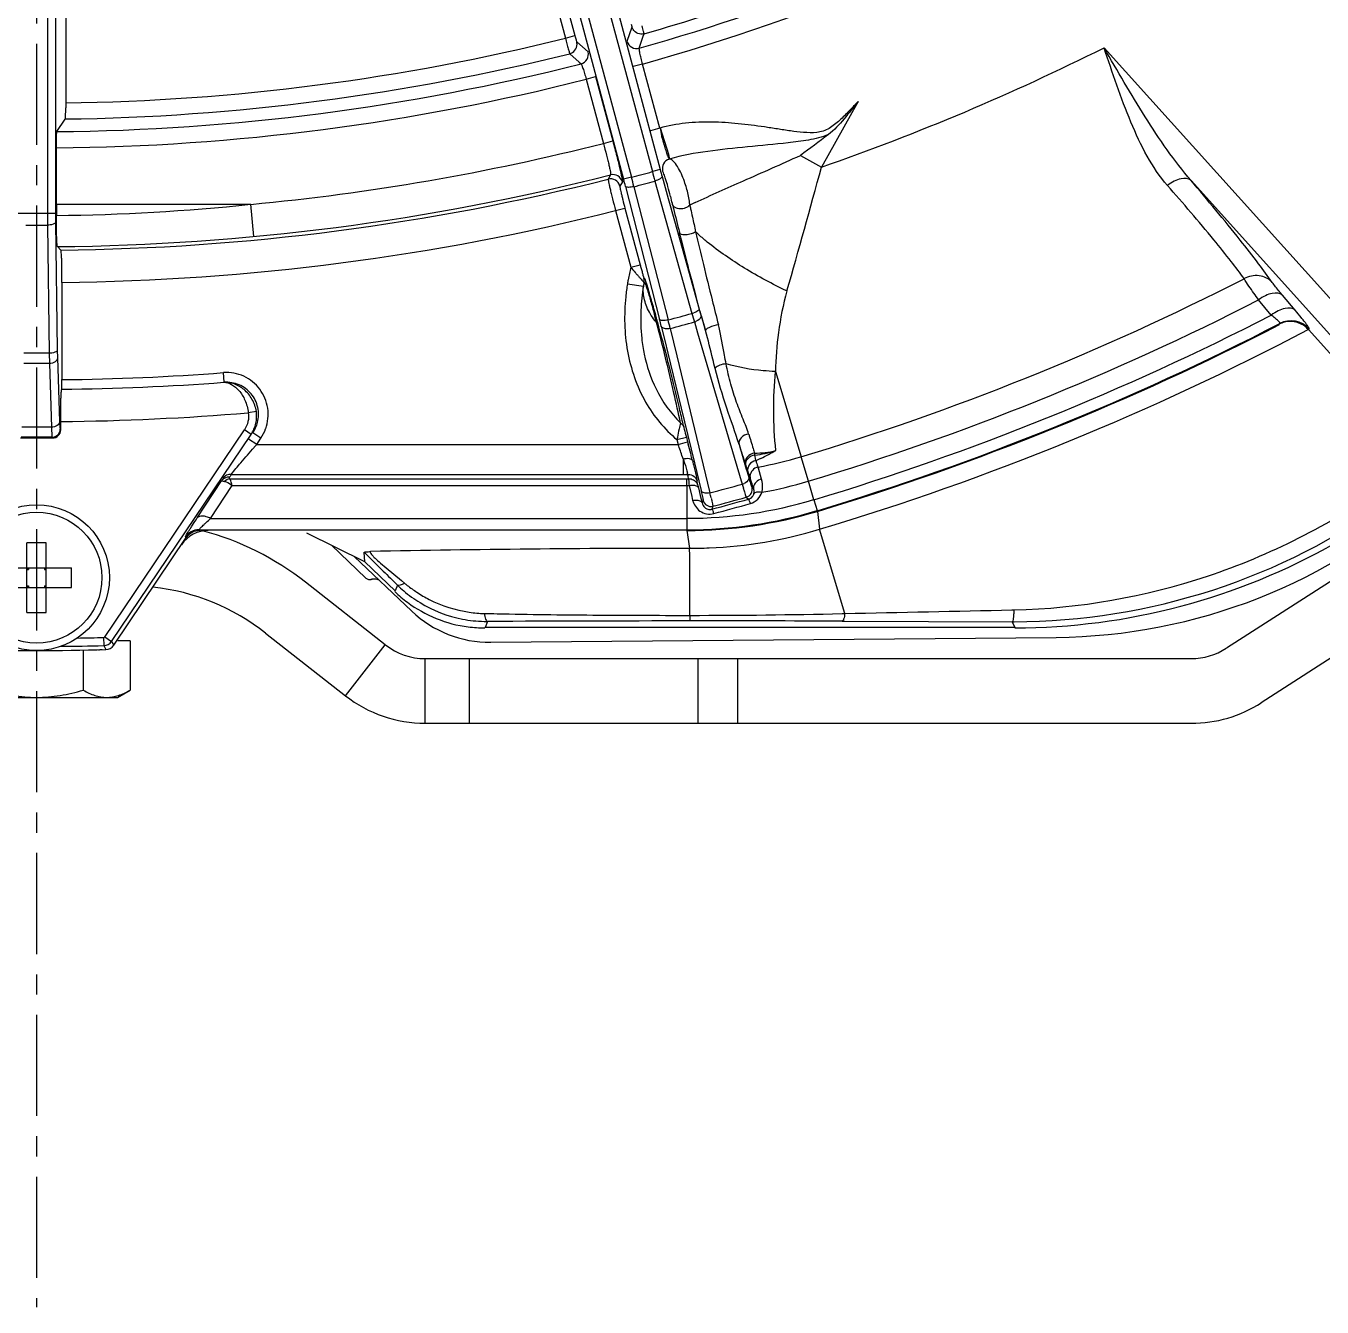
# Model space of a CAD drawing. Header units: millimetres. Extents: x -6 to 705, y -10 to 538.
# Drawn here: x 506.8 to 522.82, y 378.67 to 394.5 of the extents above; entities that cross this region are included whole.
import ezdxf

# ---------------------------------------------------------------- set-up
doc = ezdxf.new("R2010")
doc.units = ezdxf.units.MM
doc.linetypes.add('CENTER', pattern=[2, 1.25, -0.25, 0.25, -0.25])
for name, color, linetype in [('02___PRT_ALL_AXES', 7, 'Continuous'), ('06___PRT_ALL_SURFS', 7, 'Continuous'), ('3_ALL_AXES', 7, 'Continuous')]:
    doc.layers.add(name, color=color, linetype=linetype)
doc.layers.add('\\M+5D6D0\\M+5D0C4\\M+5CFDF\\M+5B2E3', color=7, linetype='CENTER', lineweight=25)

msp = doc.modelspace()

# ---------------------------------------------------------------- linework, layer by layer
at = {"color": 0, "linetype": 'Continuous', "lineweight": -3}
for p, q in [((512.341, 399.877), (514.282, 392.632)), ((512.598, 399.946), (514.54, 392.701)), ((512.3, 399.641), (514.185, 392.606)), ((512.751, 399.762), (514.636, 392.727)), ((512.109, 399.416), (513.466, 394.351)), ((512.225, 399.447), (513.582, 394.382)), ((507.064, 399.182), (507.064, 392.188)), ((507.164, 399.083), (507.164, 392.188)), ((507.291, 398.857), (507.291, 393.489)), ((513.466, 394.351), (513.582, 394.382)), ((514.23, 394.311), (514.289, 394.488)), ((514.378, 394.226), (514.428, 394.374)), ((514.428, 394.374), (514.438, 394.404)), ((513.605, 394.305), (513.745, 394.181)), ((524.747, 389.097), (520.122, 394.232)), ((513.519, 394.158), (513.636, 394.054)), ((513.636, 394.054), (513.659, 394.034)), ((513.723, 393.844), (513.838, 393.875)), ((513.838, 393.875), (514.051, 393.081)), ((514.418, 394.03), (514.303, 393.999)), ((514.631, 393.238), (514.418, 394.03)), ((513.723, 393.844), (513.935, 393.05)), ((517.082, 393.567), (516.63, 392.756)), ((507.181, 393.195), (507.284, 393.351)), ((514.631, 393.237), (514.515, 393.206)), ((514.745, 392.914), (514.641, 393.239)), ((513.935, 393.05), (514.051, 393.081)), ((507.175, 392.297), (507.175, 392.996)), ((514.755, 392.856), (514.745, 392.914)), ((516.37, 392.901), (516.63, 392.756)), ((514.023, 392.66), (513.993, 392.608)), ((514.282, 392.632), (514.185, 392.606)), ((514.636, 392.727), (514.54, 392.701)), ((514.66, 392.64), (514.736, 392.367)), ((514.67, 392.703), (514.668, 392.706)), ((524.459, 388.969), (521.197, 392.591)), ((514.169, 392.575), (514.138, 392.523)), ((514.208, 392.519), (514.63, 390.873)), ((514.313, 392.515), (514.734, 390.869)), ((514.572, 392.585), (515.029, 390.948)), ((507.175, 392.297), (509.578, 392.297)), ((507.175, 392.297), (507.175, 392.159)), ((509.615, 391.899), (509.578, 392.297)), ((514.736, 392.367), (514.813, 392.094)), ((506.697, 392.188), (507.164, 392.188)), ((514.085, 392.219), (514.201, 392.25)), ((514.085, 392.219), (514.273, 391.52)), ((514.201, 392.25), (514.389, 391.551)), ((506.796, 392.04), (507.064, 392.04)), ((507.064, 392.04), (507.087, 390.457)), ((507.164, 392.077), (507.186, 390.494)), ((514.813, 392.094), (514.965, 391.549)), ((514.884, 391.909), (514.875, 391.946)), ((507.188, 391.774), (507.231, 391.732)), ((514.273, 391.52), (514.389, 391.551)), ((514.965, 391.549), (515.118, 391.003)), ((515.007, 391.434), (514.984, 391.519)), ((507.244, 391.332), (507.244, 390.131)), ((514.232, 391.316), (514.43, 391.284)), ((514.455, 391.347), (514.466, 391.316)), ((514.466, 391.316), (514.487, 391.249)), ((515.03, 391.346), (515.007, 391.434)), ((515.055, 391.253), (515.03, 391.346)), ((515.081, 391.157), (515.055, 391.253)), ((515.108, 391.057), (515.081, 391.157)), ((522.484, 390.988), (522.326, 391.175)), ((515.136, 390.953), (515.108, 391.057)), ((528.33, 391.116), (521.633, 386.811)), ((522.189, 390.929), (522.031, 391.116)), ((515.059, 390.843), (515.099, 390.707)), ((515.166, 390.846), (515.136, 390.953)), ((515.141, 390.924), (515.196, 390.736)), ((515.196, 390.736), (515.166, 390.846)), ((514.65, 390.793), (514.693, 390.614)), ((514.761, 390.763), (514.842, 390.426)), ((515.099, 390.707), (515.551, 389.174)), ((522.286, 390.816), (522.295, 390.825)), ((522.647, 390.75), (522.655, 390.759)), ((522.647, 390.75), (524.427, 388.773)), ((514.693, 390.614), (514.731, 390.456)), ((507.087, 390.457), (506.774, 390.457)), ((507.087, 390.457), (507.089, 390.33)), ((507.186, 390.494), (507.189, 390.399)), ((507.189, 390.399), (507.215, 389.612)), ((514.731, 390.456), (514.895, 389.78)), ((514.842, 390.426), (515.252, 388.732)), ((528.763, 390.444), (522.065, 386.138)), ((507.089, 390.33), (506.772, 390.33)), ((507.089, 390.33), (507.115, 389.543)), ((509.237, 390.217), (509.246, 390.098)), ((516.06, 390.232), (516.377, 389.177)), ((509.646, 389.736), (509.547, 389.722)), ((514.895, 389.78), (514.977, 389.441)), ((507.228, 389.51), (507.228, 389.613)), ((506.733, 389.41), (507.128, 389.41)), ((507.122, 389.419), (506.739, 389.419)), ((507.115, 389.543), (506.746, 389.543)), ((507.122, 389.419), (507.128, 389.41)), ((507.222, 389.519), (507.228, 389.51)), ((507.768, 386.944), (509.498, 389.51)), ((507.856, 386.897), (509.581, 389.454)), ((509.581, 389.454), (509.498, 389.51)), ((509.651, 389.33), (509.551, 389.397)), ((509.598, 389.469), (509.603, 389.475)), ((509.703, 389.407), (509.603, 389.475)), ((509.651, 389.33), (509.703, 389.407)), ((514.844, 389.389), (514.96, 389.42)), ((514.844, 389.389), (514.86, 389.33)), ((514.96, 389.42), (514.975, 389.361)), ((514.977, 389.441), (515.059, 389.102)), ((509.651, 389.33), (514.86, 389.33)), ((514.86, 389.33), (514.975, 389.361)), ((514.975, 389.361), (514.983, 389.333)), ((515.611, 389.329), (515.701, 389.023)), ((514.919, 389.153), (514.919, 388.992)), ((515.059, 389.102), (515.141, 388.762)), ((515.551, 389.174), (515.65, 388.839)), ((515.817, 389.131), (515.81, 389.18)), ((516.468, 388.875), (516.377, 389.177)), ((509.319, 388.907), (514.986, 388.907)), ((509.336, 388.959), (514.919, 388.959)), ((514.919, 388.992), (514.919, 388.959)), ((514.967, 388.824), (514.967, 388.907)), ((515.08, 388.944), (515.089, 388.898)), ((515.701, 389.023), (515.71, 388.99)), ((515.71, 388.99), (515.731, 388.921)), ((515.89, 388.901), (515.85, 389.035)), ((508.915, 388.422), (509.216, 388.882)), ((509.081, 388.416), (509.348, 388.824)), ((509.216, 388.882), (509.238, 388.877)), ((509.348, 388.824), (514.967, 388.824)), ((514.967, 388.824), (514.967, 388.266)), ((514.993, 388.824), (515.027, 388.686)), ((515.102, 388.824), (515.11, 388.792)), ((515.11, 388.792), (515.132, 388.7)), ((515.771, 388.8), (515.786, 388.788)), ((515.786, 388.788), (515.79, 388.784)), ((516.536, 388.647), (516.468, 388.875)), ((515.027, 388.686), (515.038, 388.639)), ((515.132, 388.7), (515.155, 388.607)), ((515.166, 388.638), (515.155, 388.607)), ((515.701, 388.678), (515.729, 388.654)), ((516.536, 388.647), (516.577, 388.512)), ((515.287, 388.567), (515.274, 388.529)), ((516.58, 388.503), (516.577, 388.512)), ((516.579, 388.503), (516.605, 388.282)), ((508.936, 388.275), (514.967, 388.275)), ((509.081, 388.416), (514.967, 388.416)), ((514.967, 388.266), (514.999, 388.047)), ((516.917, 387.241), (516.605, 388.282)), ((506.81, 387.255), (506.81, 388.114)), ((507.05, 387.255), (507.05, 388.114)), ((507.883, 386.848), (508.78, 388.178)), ((508.78, 388.178), (508.77, 388.187)), ((510.987, 387.879), (510.271, 388.233)), ((511, 387.678), (510.573, 388.084)), ((510.988, 387.879), (510.979, 387.998)), ((510.979, 387.998), (511.082, 387.895)), ((506.501, 387.804), (507.36, 387.804)), ((506.83, 387.784), (506.81, 387.804)), ((506.83, 387.804), (506.83, 387.784)), ((507.03, 387.804), (507.03, 387.784)), ((507.03, 387.784), (507.05, 387.804)), ((511.36, 387.519), (510.988, 387.879)), ((511.182, 387.863), (511.249, 387.807)), ((511.249, 387.807), (511.44, 387.647)), ((506.81, 387.784), (506.83, 387.784)), ((507.03, 387.784), (507.05, 387.784)), ((511.24, 386.855), (510.254, 387.628)), ((511.065, 387.663), (511.066, 387.662)), ((511.44, 387.647), (511.478, 387.616)), ((506.501, 387.564), (507.36, 387.564)), ((506.81, 387.584), (506.83, 387.584)), ((506.83, 387.584), (506.81, 387.564)), ((506.83, 387.584), (506.83, 387.564)), ((507.03, 387.584), (507.05, 387.584)), ((507.03, 387.584), (507.05, 387.564)), ((507.03, 387.584), (507.03, 387.564)), ((511.39, 387.592), (511.36, 387.519)), ((515.003, 387.218), (515.004, 387.149)), ((516.884, 387.24), (516.917, 387.241)), ((516.886, 387.145), (516.917, 387.145)), ((516.917, 387.145), (518.988, 387.14)), ((518.984, 387.285), (519.007, 387.285)), ((509.761, 386.998), (510.747, 386.225)), ((512.501, 387.143), (512.472, 387.07)), ((519.018, 387.07), (512.472, 387.07)), ((518.988, 387.14), (519.018, 387.07)), ((507.758, 386.944), (507.76, 386.844)), ((507.76, 386.844), (507.787, 386.795)), ((507.774, 386.953), (507.856, 386.897)), ((507.856, 386.897), (507.877, 386.86)), ((507.877, 386.86), (507.883, 386.848)), ((510.747, 386.225), (511.24, 386.855)), ((511.734, 386.684), (521.2, 386.684)), ((511.734, 385.884), (511.734, 386.684)), ((512.282, 385.884), (512.282, 386.684)), ((515.102, 386.684), (515.102, 385.884)), ((515.596, 385.884), (515.596, 386.684)), ((511.734, 385.884), (521.2, 385.884))]:
    msp.add_line(p, q, dxfattribs=at)
for radius in [0.9, 0.808]:
    msp.add_circle((506.93, 387.684), radius, dxfattribs=at)
for centre, radius, start, end in [((506.93, 420.584), 27.59, 285.748, 299.2921), ((506.93, 420.584), 27.39, 285.779, 297.7233), ((506.93, 420.584), 27.235, 286.0013, 289.5351), ((506.93, 420.584), 27.036, 270.758, 283.9901), ((514.346, 394.342), 0.12, 195.132, 285.69), ((506.93, 420.584), 29.47, 289.2159, 296.5926), ((506.93, 420.584), 27.39, 270.5249, 284.2209), ((506.93, 420.584), 27.235, 270.7447, 283.9987), ((513.629, 394.15), 0.12, 284.31, 14.8681), ((506.93, 420.584), 27.59, 270.5074, 284.252), ((506.93, 420.584), 28.411, 275.3469, 284.2736), ((514.783, 392.739), 0.12, 105.8134, 194.9347), ((361.054, 435.288), 161.285, 344.1457, 344.71008), ((506.93, 420.584), 28.811, 270.5128, 284.2519), ((506.93, 420.584), 28.854, 270.5971, 284.1682), ((514.022, 392.492), 0.12, 15.0654, 104.1031), ((514.053, 392.544), 0.12, 15.0653, 104.1866), ((506.275, 390.486), 8.189, 14.373, 15.0076), ((506.93, 420.584), 28.903, 284.7355, 285.2645), ((500.225, 388.882), 14.548, 14.4634, 14.9397), ((528.589, 396.482), 14.549, 195.0602, 195.5364), ((522.546, 394.846), 8.189, 194.9923, 195.6268), ((506.93, 420.584), 29.024, 284.7353, 285.2646), ((506.927, 417.461), 25.303, 270.56, 276.0125), ((510.812, 391.364), 4.086, 13.3372, 14.5942), ((511.561, 391.543), 3.316, 13.0936, 13.3194), ((529.389, 395.69), 14.989, 193.0947, 193.2826), ((518.767, 384.425), 8.717, 115.1092, 115.5859), ((531.007, 395.617), 16.347, 191.7514, 191.9142), ((521.628, 392.187), 14.564, 179.9967, 180.5799), ((515.061, 392.185), 7.898, 179.9811, 180.7876), ((506.93, 420.584), 29.254, 270.6153, 284.1577), ((539.206, 398.037), 25.082, 193.3474, 194.0524), ((535.008, 396.465), 20.437, 191.9252, 192.2185), ((542.688, 398.122), 28.293, 192.2061, 192.5857), ((555.319, 401.278), 41.31, 193.0409, 193.6162), ((554.552, 401.9), 40.907, 194.1374, 194.7014), ((517.173, 390.837), 2.979, 166.7556, 169.7944), ((562.916, 403.116), 49.126, 193.6131, 194.1401), ((516.997, 390.868), 2.801, 170.8136, 172.4454), ((517.074, 390.855), 2.879, 169.8011, 170.8019), ((517.13, 390.842), 2.737, 169.6615, 170.6964), ((506.93, 420.584), 32.797, 286.7402, 297.0635), ((516.929, 390.877), 2.732, 172.4451, 174.1794), ((516.959, 390.868), 2.564, 170.6534, 177.3248), ((508.415, 389.355), 6.361, 16.3756, 17.3248), ((504.405, 388.162), 10.545, 16.2111, 16.4495), ((499.546, 386.755), 15.604, 15.4177, 16.1921), ((521.243, 392.716), 6.36, 195.6225, 196.3632), ((572.955, 405.637), 59.477, 194.13329, 194.43722), ((506.93, 420.584), 33.112, 286.7399, 297.1323), ((498.074, 386.5), 17.078, 14.7043, 15.0695), ((493.006, 384.93), 22.393, 15.3186, 15.4698), ((486.025, 383.366), 29.528, 12.913, 14.6515), ((486.161, 383.067), 29.487, 14.2769, 15.2959), ((508.469, 389.293), 6.36, 13.6367, 14.3774), ((506.93, 420.584), 30.723, 284.7149, 285.2851), ((503.818, 388.054), 11.273, 13.9044, 14.4615), ((506.93, 420.584), 30.832, 284.713, 285.287), ((514.943, 391.257), 0.321, 285.5963, 290.1256), ((525.89, 393.968), 11.273, 195.5383, 196.0955), ((515.012, 391.006), 0.17, 286.0509, 294.6361), ((506.93, 420.584), 33.351, 286.7402, 297.2268), ((522.424, 390.548), 0.301, 104.2716, 117.2093), ((522.432, 390.558), 0.3, 41.9856, 117.2386), ((513.383, 390.302), 2.037, 13.4756, 14.4088), ((506.93, 420.584), 33.492, 286.7402, 297.3071), ((506.93, 420.584), 33.72, 286.6741, 297.7797), ((516.434, 390.859), 2.037, 186.2023, 191.7487), ((506.93, 420.584), 30.455, 270.5911, 274.3518), ((484.255, 382.561), 31.459, 13.5492, 14.3143), ((520.655, 389.763), 4.62, 174.1755, 186.3195), ((506.93, 420.584), 30.574, 270.5815, 274.3433), ((490.818, 384.433), 24.617, 12.1043, 12.9842), ((490.121, 383.984), 25.423, 13.2204, 13.5281), ((506.93, 420.584), 30.973, 270.5502, 274.8465), ((494.948, 385.118), 20.464, 12.6512, 13.2223), ((499.647, 386.179), 15.648, 12.4286, 12.6275), ((507.122, 389.519), 0.1, 270.0867, 359.8697), ((509.265, 389.702), 0.527, 326.024, 340.2883), ((519.425, 388.557), 4.656, 169.3509, 169.7101), ((529.615, 393.669), 14.509, 196.8734, 197.6111), ((526.625, 374.446), 22.576, 138.7529, 138.8748), ((505.878, 386.2), 9.511, 18.2245, 19.2118), ((500.367, 385.444), 15.125, 14.4453, 14.8988), ((530.574, 394.065), 15.695, 197.5639, 198.5117), ((526.752, 392.762), 11.507, 197.6189, 197.9193), ((515.778, 390.458), 1.237, 271.1805, 277.251), ((515.045, 390.973), 1.998, 294.7205, 300.6591), ((515.631, 390.631), 1.443, 282.0956, 287.3318), ((507.729, 386.815), 7.561, 18.0122, 18.1856), ((501.798, 385.814), 13.647, 14.3159, 14.4413), ((502.602, 386.019), 12.816, 14.1841, 14.316), ((503.512, 386.249), 11.878, 14.0435, 14.1844), ((520.467, 390.568), 5.002, 197.2874, 197.6111), ((509.423, 388.365), 6.438, 7.4399, 7.6435), ((515.617, 390.691), 1.505, 277.2578, 282.1328), ((511.907, 388.59), 3.947, 8.5891, 8.8651), ((515.031, 391.004), 2.032, 292.7537, 294.7244), ((523.403, 391.771), 8.032, 199.1892, 199.3472), ((522.383, 391.411), 6.951, 199.3322, 199.8597), ((514.965, 393.872), 4.902, 280.3426, 286.7356), ((516.525, 384.526), 8.446, 148.3405, 148.5994), ((514.922, 392.876), 3.916, 269.9628, 270.806), ((514.499, 388.862), 0.488, 11.6077, 13.2359), ((508.965, 387.858), 6.112, 10.0024, 10.3873), ((512.452, 388.468), 2.572, 9.8104, 10.0988), ((519.203, 390.167), 3.676, 197.6084, 197.9959), ((518.177, 389.833), 2.597, 197.9916, 198.469), ((517.362, 389.561), 1.738, 198.4618, 199.074), ((522.574, 391.362), 7.252, 199.0637, 199.7666), ((514.078, 388.468), 1.86, 17.7464, 18.1956), ((509.317, 389.293), 0.423, 259.2238, 261.4827), ((514.966, 393.881), 5.057, 270.0102, 270.3107), ((514.075, 388.697), 1.034, 10.1602, 11.1715), ((510.275, 388.018), 4.894, 9.4896, 10.1444), ((506.93, 420.584), 32.921, 284.6415, 285.3584), ((515.603, 389.002), 0.17, 286.0744, 294.6565), ((522.442, 390.805), 7.071, 196.1426, 196.558), ((515.675, 388.775), 0.1, 285.4565, 14.8704), ((514.964, 393.875), 5.22, 280.2513, 286.7329), ((514.963, 393.894), 5.477, 270.0441, 286.6961), ((515.262, 388.664), 0.1, 195.1295, 284.5434), ((508.777, 387.135), 6.669, 13.2965, 13.8631), ((504.98, 427.047), 39.869, 284.964, 285.6416), ((506.93, 420.584), 33.09, 284.629, 285.371), ((504.258, 429.421), 42.408, 285.094, 285.726), ((518.997, 395.119), 7.979, 270.0904, 305.9396), ((514.963, 393.894), 5.619, 270.0441, 286.6961), ((508.936, 388.075), 0.2, 90.0177, 146.0028), ((514.996, 393.663), 5.617, 272.5081, 286.6506), ((506.93, 384.503), 3.613, 89.9983, 91.9019), ((506.93, 384.498), 3.617, 88.0994, 90.0004), ((508.063, 384.832), 3.552, 51.9056, 75.049), ((519.021, 395.062), 7.998, 269.9988, 299.6696), ((515, 189.951), 198.095, 90.00034, 91.14001), ((514.999, 393.669), 5.622, 270.0035, 272.4769), ((503.744, 387.684), 3.618, 358.0992, 1.9008), ((531.916, 408.867), 29.562, 225.1892, 225.5489), ((511.107, 387.551), 0.119, 102.5215, 111.8548), ((563.823, 441.333), 75.082, 225.51797, 225.7058), ((508.063, 384.832), 2.752, 51.9056, 83.6228), ((512.469, 388.664), 1.601, 226.0145, 233.3281), ((512.488, 388.719), 1.574, 225.73, 229.5782), ((512.491, 388.723), 1.579, 229.5803, 238.6099), ((512.46, 388.79), 1.531, 230.0623, 231.6743), ((512.504, 388.845), 1.601, 231.6935, 236.9558), ((512.468, 388.661), 1.598, 233.3001, 262.6999), ((506.93, 390.87), 3.617, 268.0994, 270.0004), ((506.93, 390.865), 3.613, 269.9983, 271.9019), ((512.496, 388.735), 1.592, 259.0455, 268.724), ((512.501, 388.783), 1.543, 261.6806, 268.6099), ((513.688, 438.356), 51.129, 268.6279, 268.8059), ((515.387, -292.147), 679.296, 90.032285, 90.24338), ((514.983, 470.378), 83.16, 270.01397, 271.30975), ((514.94, -126.11), 513.26, 89.78271, 89.99283), ((508.443, 832.792), 445.631, 271.0896, 271.35539), ((512.469, 388.664), 1.601, 262.6719, 269.9855), ((512.496, 388.728), 1.585, 268.7289, 270.1984), ((519.002, 395.057), 7.917, 269.8989, 270.0579), ((506.93, 420.584), 33.75, 270.5046, 271.4087), ((506.93, 420.584), 33.65, 270.8539, 271.4262), ((507.784, 386.915), 0.12, 271.4458, 326.0067), ((511.734, 387.484), 0.8, 231.9056, 270), ((506.93, 420.584), 33.8, 268.5476, 271.4524), ((507.687, 387.093), 0.3, 271.3224, 280.5323), ((521.2, 387.484), 0.8, 270, 302.7322), ((511.734, 387.484), 1.6, 231.9056, 270), ((521.2, 387.484), 1.6, 270, 302.7322)]:
    msp.add_arc(centre, radius, start, end, dxfattribs=at)
for centre, major_axis, ratio, start_param, end_param in [((507.128, 389.51), (-0.0556, 0.0834), 0.998023, -3.728448, -2.159478), ((509.053, 387.867), (0.188, -0.353), 0.999805, 8.936167, 9.913389), ((508.946, 388.066), (0.15, -0.132), 0.999652, 8.576368, 9.553535)]:
    msp.add_ellipse(centre, major_axis=major_axis, ratio=ratio, start_param=start_param, end_param=end_param, dxfattribs=at)
for points, knots in [([(514.289, 394.488), (514.29, 394.491), (514.286, 394.501), (514.285, 394.51), (514.283, 394.517)], [0, 0, 0, 0, 0.29311, 1, 1, 1, 1]), ([(513.582, 394.382), (513.585, 394.372), (513.59, 394.355), (513.596, 394.331), (513.602, 394.316), (513.604, 394.307), (513.605, 394.305)], [0, 0, 0, 0, 0.370149, 0.687932, 0.908217, 1, 1, 1, 1]), ([(514.438, 394.404), (514.413, 394.397), (514.357, 394.4), (514.314, 394.437), (514.301, 394.459)], [0, 0, 0, 0, 0.499835, 1, 1, 1, 1]), ([(514.438, 394.404), (514.438, 394.407), (514.435, 394.417), (514.428, 394.449), (514.419, 394.478), (514.413, 394.501)], [0, 0, 0, 0, 0.087615, 0.292872, 1, 1, 1, 1]), ([(513.466, 394.351), (513.472, 394.327), (513.484, 394.282), (513.499, 394.224), (513.512, 394.184), (513.516, 394.163), (513.519, 394.158)], [0, 0, 0, 0, 0.370594, 0.688701, 0.909046, 1, 1, 1, 1]), ([(513.519, 394.158), (513.544, 394.164), (513.591, 394.194), (513.609, 394.248), (513.609, 394.274)], [0, 0, 0, 0, 0.499834, 1, 1, 1, 1]), ([(514.418, 394.03), (514.412, 394.054), (514.401, 394.099), (514.389, 394.152), (514.382, 394.187), (514.379, 394.206), (514.378, 394.218), (514.377, 394.225), (514.378, 394.226)], [0, 0, 0, 0, 0.369344, 0.686451, 0.810952, 0.906586, 0.970115, 1, 1, 1, 1]), ([(520.905, 392.53), (520.808, 392.64), (520.641, 392.895), (520.377, 393.465), (520.226, 393.923), (520.122, 394.232)], [0, 0, 0, 0, 0.233393, 0.480786, 1, 1, 1, 1]), ([(521.197, 392.591), (521.091, 392.712), (520.895, 392.97), (520.535, 393.518), (520.288, 393.946), (520.122, 394.232)], [0, 0, 0, 0, 0.245333, 0.49469, 1, 1, 1, 1]), ([(513.659, 394.034), (513.661, 394.033), (513.664, 394.026), (513.669, 394.015), (513.675, 393.997), (513.687, 393.964), (513.703, 393.912), (513.716, 393.868), (513.723, 393.844)], [0, 0, 0, 0, 0.029775, 0.093092, 0.188499, 0.312818, 0.629926, 1, 1, 1, 1]), ([(517.082, 393.567), (517.045, 393.528), (516.97, 393.449), (516.856, 393.333), (516.751, 393.245), (516.652, 393.199), (516.544, 393.178), (516.408, 393.183), (516.246, 393.203), (516.085, 393.228), (515.871, 393.261), (515.601, 393.297), (515.276, 393.319), (514.95, 393.308), (514.735, 393.267), (514.631, 393.238)], [0, 0, 0, 0, 0.062519, 0.125033, 0.187459, 0.218709, 0.249968, 0.312426, 0.374942, 0.437462, 0.499981, 0.625013, 0.75003, 0.875021, 1, 1, 1, 1]), ([(517.082, 393.567), (517.025, 393.495), (516.912, 393.351), (516.788, 393.213), (516.715, 393.158)], [0, 0, 0, 0, 0.500188, 1, 1, 1, 1]), ([(507.284, 393.351), (507.287, 393.355), (507.286, 393.369), (507.289, 393.397), (507.29, 393.439), (507.29, 393.471), (507.291, 393.489)], [0, 0, 0, 0, 0.088942, 0.298798, 0.612141, 1, 1, 1, 1]), ([(514.724, 392.916), (514.717, 392.936), (514.702, 392.982), (514.686, 393.043), (514.668, 393.098), (514.649, 393.158), (514.65, 393.208), (514.641, 393.239)], [0, 0, 0, 0, 0.191346, 0.431769, 0.566307, 0.707147, 1, 1, 1, 1]), ([(507.175, 392.996), (507.175, 393.02), (507.175, 393.066), (507.176, 393.12), (507.177, 393.156), (507.178, 393.175), (507.18, 393.187), (507.18, 393.194), (507.181, 393.195)], [0, 0, 0, 0, 0.370121, 0.688475, 0.812985, 0.908279, 0.971272, 1, 1, 1, 1]), ([(514.051, 393.081), (514.068, 393.018), (514.092, 392.927), (514.121, 392.81), (514.139, 392.735), (514.152, 392.673), (514.163, 392.625), (514.167, 392.595), (514.171, 392.579), (514.169, 392.575)], [0, 0, 0, 0, 0.374153, 0.544052, 0.694021, 0.818552, 0.913074, 0.974179, 1, 1, 1, 1]), ([(516.715, 393.158), (516.636, 393.126), (516.469, 393.087), (516.135, 393.046), (515.719, 393.007), (515.227, 392.957), (514.904, 392.901), (514.749, 392.854)], [0, 0, 0, 0, 0.127818, 0.255499, 0.508481, 0.756575, 1, 1, 1, 1]), ([(513.935, 393.05), (513.948, 393.002), (513.967, 392.932), (513.989, 392.842), (514.003, 392.784), (514.013, 392.736), (514.021, 392.699), (514.023, 392.676), (514.025, 392.663), (514.023, 392.66)], [0, 0, 0, 0, 0.373895, 0.543673, 0.693536, 0.817991, 0.912495, 0.9737, 1, 1, 1, 1]), ([(514.755, 392.856), (514.752, 392.857), (514.743, 392.858), (514.741, 392.875), (514.732, 392.892), (514.727, 392.907), (514.724, 392.916)], [0, 0, 0, 0, 0.139697, 0.326651, 0.615347, 1, 1, 1, 1]), ([(514.849, 392.763), (514.833, 392.789), (514.809, 392.825), (514.765, 392.857), (514.749, 392.854)], [0, 0, 0, 0, 0.651049, 1, 1, 1, 1]), ([(514.962, 392.499), (514.954, 392.526), (514.925, 392.617), (514.886, 392.706), (514.849, 392.763)], [0, 0, 0, 0, 0.28916, 1, 1, 1, 1]), ([(515.068, 392.319), (515.265, 392.411), (515.701, 392.602), (516.135, 392.795), (516.37, 392.901)], [0, 0, 0, 0, 0.458718, 1, 1, 1, 1]), ([(513.993, 392.608), (513.992, 392.605), (513.995, 392.593), (513.998, 392.57), (514.007, 392.533), (514.018, 392.485), (514.032, 392.428), (514.055, 392.338), (514.073, 392.268), (514.085, 392.219)], [0, 0, 0, 0, 0.025341, 0.086155, 0.180447, 0.304844, 0.454828, 0.624885, 1, 1, 1, 1]), ([(514.66, 392.64), (514.661, 392.635), (514.653, 392.623), (514.624, 392.603), (514.594, 392.591), (514.572, 392.585)], [0, 0, 0, 0, 0.131164, 0.352042, 1, 1, 1, 1]), ([(514.766, 392.394), (514.755, 392.435), (514.735, 392.507), (514.708, 392.6), (514.687, 392.662), (514.676, 392.693), (514.67, 392.703)], [0, 0, 0, 0, 0.392596, 0.695671, 0.894418, 1, 1, 1, 1]), ([(521.197, 392.591), (521.166, 392.619), (521.081, 392.621), (520.986, 392.583), (520.931, 392.55), (520.905, 392.53)], [0, 0, 0, 0, 0.398191, 0.681037, 1, 1, 1, 1]), ([(522.201, 391.332), (522.147, 391.41), (522.016, 391.586), (521.685, 392.009), (521.402, 392.348), (521.197, 392.591)], [0, 0, 0, 0, 0.177103, 0.407368, 1, 1, 1, 1]), ([(514.138, 392.523), (514.137, 392.521), (514.139, 392.512), (514.141, 392.496), (514.147, 392.47), (514.154, 392.437), (514.164, 392.396), (514.179, 392.333), (514.192, 392.284), (514.201, 392.25)], [0, 0, 0, 0, 0.025715, 0.086602, 0.180878, 0.305215, 0.455117, 0.625086, 1, 1, 1, 1]), ([(514.313, 392.515), (514.29, 392.51), (514.258, 392.505), (514.223, 392.507), (514.21, 392.514), (514.208, 392.519)], [0, 0, 0, 0, 0.647958, 0.868836, 1, 1, 1, 1]), ([(515.002, 392.288), (515.001, 392.304), (514.993, 392.375), (514.977, 392.446), (514.962, 392.499)], [0, 0, 0, 0, 0.225961, 1, 1, 1, 1]), ([(521.852, 391.379), (521.801, 391.45), (521.679, 391.612), (521.366, 391.999), (521.099, 392.309), (520.905, 392.53)], [0, 0, 0, 0, 0.177085, 0.40742, 1, 1, 1, 1]), ([(515.002, 392.288), (514.988, 392.272), (514.949, 392.247), (514.884, 392.236), (514.824, 392.249), (514.795, 392.278), (514.79, 392.294)], [0, 0, 0, 0, 0.262792, 0.543421, 0.795323, 1, 1, 1, 1]), ([(507.188, 391.774), (507.186, 391.777), (507.186, 391.789), (507.182, 391.811), (507.181, 391.847), (507.178, 391.894), (507.177, 391.951), (507.175, 392.04), (507.175, 392.11), (507.175, 392.159)], [0, 0, 0, 0, 0.025738, 0.086259, 0.180045, 0.303666, 0.453008, 0.622969, 1, 1, 1, 1]), ([(507.164, 392.077), (507.163, 392.064), (507.121, 392.043), (507.088, 392.04), (507.064, 392.04)], [0, 0, 0, 0, 0.361254, 1, 1, 1, 1]), ([(515.074, 391.957), (515.057, 391.945), (515.018, 391.928), (514.958, 391.917), (514.908, 391.919), (514.878, 391.936), (514.875, 391.946)], [0, 0, 0, 0, 0.286284, 0.591174, 0.84113, 1, 1, 1, 1]), ([(515.219, 391.831), (515.206, 391.841), (515.157, 391.882), (515.109, 391.924), (515.074, 391.957)], [0, 0, 0, 0, 0.261951, 1, 1, 1, 1]), ([(516.203, 391.226), (516.023, 391.31), (515.683, 391.494), (515.364, 391.713), (515.219, 391.831)], [0, 0, 0, 0, 0.516431, 1, 1, 1, 1]), ([(507.244, 391.332), (507.244, 391.382), (507.244, 391.455), (507.242, 391.548), (507.241, 391.607), (507.239, 391.656), (507.237, 391.694), (507.233, 391.717), (507.233, 391.73), (507.231, 391.732)], [0, 0, 0, 0, 0.374408, 0.544425, 0.694318, 0.8187, 0.913204, 0.974183, 1, 1, 1, 1]), ([(514.273, 391.52), (514.291, 391.498), (514.319, 391.466), (514.354, 391.425), (514.379, 391.396), (514.401, 391.373), (514.418, 391.351), (514.429, 391.341), (514.436, 391.332), (514.438, 391.333)], [0, 0, 0, 0, 0.343426, 0.506112, 0.65717, 0.789828, 0.899599, 0.973016, 1, 1, 1, 1]), ([(514.389, 391.551), (514.393, 391.535), (514.402, 391.503), (514.413, 391.463), (514.421, 391.433), (514.426, 391.415), (514.43, 391.402), (514.432, 391.394), (514.435, 391.39), (514.435, 391.385), (514.436, 391.385)], [0, 0, 0, 0, 0.29231, 0.57798, 0.714644, 0.842385, 0.900092, 0.949511, 0.985637, 1, 1, 1, 1]), ([(514.436, 391.385), (514.437, 391.385), (514.44, 391.382), (514.446, 391.37), (514.451, 391.357), (514.455, 391.347)], [0, 0, 0, 0, 0.079927, 0.264237, 1, 1, 1, 1]), ([(514.438, 391.333), (514.44, 391.334), (514.448, 391.325), (514.453, 391.309), (514.466, 391.276), (514.481, 391.231), (514.499, 391.172), (514.528, 391.074), (514.549, 390.995), (514.564, 390.94)], [0, 0, 0, 0, 0.015083, 0.060241, 0.141015, 0.258127, 0.408715, 0.587114, 1, 1, 1, 1]), ([(522.201, 391.332), (522.16, 391.376), (522.038, 391.436), (521.908, 391.409), (521.852, 391.379)], [0, 0, 0, 0, 0.487799, 1, 1, 1, 1]), ([(522.031, 391.116), (522.012, 391.143), (521.951, 391.23), (521.89, 391.317), (521.852, 391.379)], [0, 0, 0, 0, 0.315835, 1, 1, 1, 1]), ([(522.326, 391.175), (522.312, 391.191), (522.27, 391.243), (522.227, 391.295), (522.201, 391.332)], [0, 0, 0, 0, 0.315418, 1, 1, 1, 1]), ([(514.211, 391.154), (514.188, 390.932), (514.198, 390.479), (514.347, 390.047), (514.457, 389.853)], [0, 0, 0, 0, 0.500286, 1, 1, 1, 1]), ([(514.514, 390.946), (514.483, 390.999), (514.435, 391.108), (514.424, 391.228), (514.43, 391.284)], [0, 0, 0, 0, 0.523115, 1, 1, 1, 1]), ([(516.203, 391.226), (516.155, 391.058), (516.091, 390.727), (516.064, 390.393), (516.06, 390.232)], [0, 0, 0, 0, 0.520988, 1, 1, 1, 1]), ([(522.326, 391.175), (522.295, 391.204), (522.209, 391.206), (522.113, 391.169), (522.058, 391.136), (522.031, 391.116)], [0, 0, 0, 0, 0.400802, 0.682833, 1, 1, 1, 1]), ([(515.118, 391.003), (515.119, 390.994), (515.093, 390.972), (515.07, 390.962), (515.054, 390.956)], [0, 0, 0, 0, 0.344103, 1, 1, 1, 1]), ([(522.484, 390.988), (522.453, 391.017), (522.367, 391.019), (522.271, 390.982), (522.216, 390.949), (522.189, 390.929)], [0, 0, 0, 0, 0.400818, 0.68286, 1, 1, 1, 1]), ([(514.592, 390.834), (514.585, 390.843), (514.556, 390.879), (514.531, 390.917), (514.514, 390.946)], [0, 0, 0, 0, 0.257357, 1, 1, 1, 1]), ([(514.592, 390.834), (514.594, 390.836), (514.598, 390.838), (514.604, 390.843), (514.603, 390.846)], [0, 0, 0, 0, 0.367151, 1, 1, 1, 1]), ([(514.734, 390.869), (514.712, 390.863), (514.68, 390.859), (514.644, 390.861), (514.632, 390.868), (514.63, 390.873)], [0, 0, 0, 0, 0.647959, 0.868834, 1, 1, 1, 1]), ([(515.141, 390.924), (515.142, 390.918), (515.139, 390.884), (515.107, 390.863), (515.083, 390.852)], [0, 0, 0, 0, 0.197188, 1, 1, 1, 1]), ([(522.295, 390.825), (522.298, 390.827), (522.287, 390.844), (522.269, 390.861), (522.232, 390.894), (522.205, 390.916), (522.189, 390.929)], [0, 0, 0, 0, 0.074301, 0.27554, 0.593462, 1, 1, 1, 1]), ([(522.647, 390.75), (522.611, 390.79), (522.515, 390.851), (522.402, 390.853), (522.35, 390.84)], [0, 0, 0, 0, 0.499794, 1, 1, 1, 1]), ([(522.655, 390.759), (522.657, 390.761), (522.653, 390.769), (522.647, 390.781), (522.632, 390.802), (522.613, 390.829), (522.588, 390.861), (522.545, 390.915), (522.509, 390.958), (522.484, 390.988)], [0, 0, 0, 0, 0.02253, 0.075621, 0.160558, 0.276274, 0.420769, 0.591588, 1, 1, 1, 1]), ([(514.761, 390.763), (514.749, 390.76), (514.711, 390.754), (514.658, 390.767), (514.65, 390.793)], [0, 0, 0, 0, 0.316683, 1, 1, 1, 1]), ([(515.356, 390.809), (515.318, 390.803), (515.265, 390.787), (515.215, 390.762), (515.195, 390.743), (515.196, 390.736)], [0, 0, 0, 0, 0.635669, 0.875398, 1, 1, 1, 1]), ([(515.316, 390.269), (515.306, 390.307), (515.267, 390.463), (515.23, 390.619), (515.196, 390.736)], [0, 0, 0, 0, 0.244282, 1, 1, 1, 1]), ([(515.452, 390.325), (515.445, 390.361), (515.416, 390.512), (515.391, 390.663), (515.364, 390.776)], [0, 0, 0, 0, 0.24116, 1, 1, 1, 1]), ([(507.186, 390.494), (507.185, 390.481), (507.143, 390.46), (507.11, 390.457), (507.087, 390.457)], [0, 0, 0, 0, 0.361254, 1, 1, 1, 1]), ([(507.189, 390.399), (507.188, 390.38), (507.157, 390.34), (507.113, 390.33), (507.089, 390.33)], [0, 0, 0, 0, 0.437953, 1, 1, 1, 1]), ([(509.762, 389.524), (509.79, 389.604), (509.808, 389.781), (509.706, 390.025), (509.501, 390.191), (509.326, 390.224), (509.241, 390.217)], [0, 0, 0, 0, 0.24991, 0.499931, 0.74997, 1, 1, 1, 1]), ([(515.452, 390.325), (515.425, 390.324), (515.375, 390.314), (515.33, 390.289), (515.315, 390.271)], [0, 0, 0, 0, 0.54272, 1, 1, 1, 1]), ([(515.611, 389.329), (515.565, 389.481), (515.449, 389.788), (515.358, 390.104), (515.316, 390.269)], [0, 0, 0, 0, 0.482897, 1, 1, 1, 1]), ([(515.73, 389.457), (515.711, 389.52), (515.659, 389.65), (515.577, 389.853), (515.504, 390.081), (515.468, 390.241), (515.452, 390.325)], [0, 0, 0, 0, 0.216124, 0.458455, 0.720754, 1, 1, 1, 1]), ([(516.06, 390.232), (516.009, 390.233), (515.804, 390.245), (515.6, 390.282), (515.452, 390.325)], [0, 0, 0, 0, 0.247093, 1, 1, 1, 1]), ([(507.241, 390.012), (507.242, 390.015), (507.242, 390.029), (507.244, 390.053), (507.244, 390.09), (507.244, 390.117), (507.244, 390.131)], [0, 0, 0, 0, 0.097964, 0.319271, 0.634907, 1, 1, 1, 1]), ([(509.646, 389.736), (509.638, 389.79), (509.602, 389.893), (509.503, 390.011), (509.378, 390.084), (509.287, 390.099), (509.244, 390.098)], [0, 0, 0, 0, 0.279235, 0.539511, 0.777392, 1, 1, 1, 1]), ([(509.246, 390.098), (509.278, 390.097), (509.35, 390.075), (509.441, 389.995), (509.514, 389.874), (509.54, 389.775), (509.547, 389.722)], [0, 0, 0, 0, 0.190092, 0.415093, 0.687976, 1, 1, 1, 1]), ([(509.66, 389.601), (509.676, 389.661), (509.678, 389.791), (509.593, 389.965), (509.438, 390.081), (509.31, 390.102), (509.248, 390.098)], [0, 0, 0, 0, 0.249904, 0.499933, 0.749977, 1, 1, 1, 1]), ([(507.228, 389.613), (507.228, 389.661), (507.228, 389.752), (507.23, 389.859), (507.233, 389.931), (507.235, 389.969), (507.238, 389.994), (507.239, 390.008), (507.241, 390.012)], [0, 0, 0, 0, 0.36545, 0.680583, 0.805215, 0.902075, 0.967636, 1, 1, 1, 1]), ([(509.547, 389.724), (509.552, 389.687), (509.549, 389.611), (509.519, 389.541), (509.498, 389.51)], [0, 0, 0, 0, 0.499992, 1, 1, 1, 1]), ([(507.215, 389.612), (507.214, 389.593), (507.183, 389.553), (507.139, 389.544), (507.115, 389.543)], [0, 0, 0, 0, 0.437953, 1, 1, 1, 1]), ([(507.215, 389.612), (507.215, 389.599), (507.216, 389.578), (507.217, 389.549), (507.22, 389.531), (507.22, 389.521), (507.222, 389.519)], [0, 0, 0, 0, 0.399986, 0.70631, 0.908364, 1, 1, 1, 1]), ([(514.888, 389.595), (514.88, 389.571), (514.868, 389.512), (514.856, 389.452), (514.849, 389.418)], [0, 0, 0, 0, 0.416765, 1, 1, 1, 1]), ([(514.888, 389.595), (514.892, 389.592), (514.91, 389.58), (514.923, 389.562), (514.927, 389.547)], [0, 0, 0, 0, 0.26468, 1, 1, 1, 1]), ([(507.115, 389.543), (507.115, 389.526), (507.116, 389.497), (507.117, 389.459), (507.12, 389.435), (507.12, 389.422), (507.122, 389.419)], [0, 0, 0, 0, 0.40058, 0.707237, 0.909246, 1, 1, 1, 1]), ([(514.927, 389.547), (514.929, 389.538), (514.94, 389.495), (514.951, 389.453), (514.96, 389.42)], [0, 0, 0, 0, 0.209289, 1, 1, 1, 1]), ([(515.73, 389.457), (515.696, 389.454), (515.631, 389.428), (515.604, 389.357), (515.611, 389.329)], [0, 0, 0, 0, 0.539967, 1, 1, 1, 1]), ([(509.336, 388.959), (509.374, 389.009), (509.469, 389.12), (509.564, 389.231), (509.619, 389.294)], [0, 0, 0, 0, 0.425627, 1, 1, 1, 1]), ([(514.919, 389.153), (514.944, 389.158), (514.983, 389.163), (515.03, 389.146), (515.035, 389.131)], [0, 0, 0, 0, 0.622973, 1, 1, 1, 1]), ([(514.919, 389.153), (514.926, 389.135), (514.945, 389.076), (514.964, 389.016), (514.974, 388.973)], [0, 0, 0, 0, 0.304946, 1, 1, 1, 1]), ([(515.035, 389.131), (515.04, 389.114), (515.055, 389.051), (515.07, 388.989), (515.08, 388.944)], [0, 0, 0, 0, 0.283927, 1, 1, 1, 1]), ([(515.804, 389.221), (515.77, 389.218), (515.704, 389.188), (515.683, 389.115), (515.69, 389.085)], [0, 0, 0, 0, 0.52455, 1, 1, 1, 1]), ([(515.807, 389.199), (515.774, 389.194), (515.717, 389.168), (515.686, 389.106), (515.691, 389.081)], [0, 0, 0, 0, 0.565483, 1, 1, 1, 1]), ([(515.817, 389.131), (515.786, 389.124), (515.728, 389.089), (515.713, 389.022), (515.72, 388.993)], [0, 0, 0, 0, 0.518701, 1, 1, 1, 1]), ([(509.316, 388.927), (509.306, 388.928), (509.268, 388.925), (509.232, 388.904), (509.216, 388.882)], [0, 0, 0, 0, 0.259212, 1, 1, 1, 1]), ([(509.336, 388.959), (509.317, 388.961), (509.278, 388.955), (509.247, 388.93), (509.236, 388.915)], [0, 0, 0, 0, 0.511432, 1, 1, 1, 1]), ([(509.319, 388.907), (509.316, 388.909), (509.311, 388.916), (509.314, 388.924), (509.316, 388.927)], [0, 0, 0, 0, 0.522716, 1, 1, 1, 1]), ([(509.348, 388.824), (509.346, 388.833), (509.338, 388.861), (509.329, 388.889), (509.319, 388.907)], [0, 0, 0, 0, 0.31785, 1, 1, 1, 1]), ([(514.976, 388.907), (514.981, 388.903), (514.988, 388.893), (514.99, 388.873), (514.99, 388.85), (514.993, 388.833), (514.993, 388.824)], [0, 0, 0, 0, 0.19058, 0.412, 0.683883, 1, 1, 1, 1]), ([(514.977, 388.96), (514.986, 388.96), (515.019, 388.958), (515.052, 388.941), (515.069, 388.922)], [0, 0, 0, 0, 0.257484, 1, 1, 1, 1]), ([(514.986, 388.907), (515.007, 388.907), (515.051, 388.897), (515.083, 388.866), (515.093, 388.848)], [0, 0, 0, 0, 0.507689, 1, 1, 1, 1]), ([(515.731, 388.921), (515.732, 388.914), (515.729, 388.881), (515.697, 388.859), (515.673, 388.848)], [0, 0, 0, 0, 0.197208, 1, 1, 1, 1]), ([(515.731, 388.921), (515.736, 388.904), (515.744, 388.876), (515.756, 388.839), (515.765, 388.816), (515.769, 388.803), (515.771, 388.8)], [0, 0, 0, 0, 0.398159, 0.706811, 0.910563, 1, 1, 1, 1]), ([(515.845, 389.049), (515.819, 389.044), (515.77, 389.017), (515.748, 388.965), (515.746, 388.939)], [0, 0, 0, 0, 0.510536, 1, 1, 1, 1]), ([(515.79, 388.784), (515.787, 388.796), (515.773, 388.838), (515.76, 388.88), (515.749, 388.909)], [0, 0, 0, 0, 0.300636, 1, 1, 1, 1]), ([(509.254, 388.874), (509.261, 388.873), (509.295, 388.861), (509.326, 388.842), (509.348, 388.824)], [0, 0, 0, 0, 0.207801, 1, 1, 1, 1]), ([(514.993, 388.824), (515.015, 388.828), (515.053, 388.83), (515.091, 388.817), (515.102, 388.805)], [0, 0, 0, 0, 0.574899, 1, 1, 1, 1]), ([(515.141, 388.762), (515.143, 388.752), (515.151, 388.72), (515.158, 388.688), (515.162, 388.665)], [0, 0, 0, 0, 0.307144, 1, 1, 1, 1]), ([(515.252, 388.732), (515.24, 388.729), (515.202, 388.723), (515.149, 388.737), (515.141, 388.762)], [0, 0, 0, 0, 0.316688, 1, 1, 1, 1]), ([(515.664, 388.79), (515.669, 388.775), (515.677, 388.748), (515.687, 388.714), (515.695, 388.692), (515.699, 388.681), (515.701, 388.678)], [0, 0, 0, 0, 0.400683, 0.707015, 0.908839, 1, 1, 1, 1]), ([(515.89, 388.901), (515.865, 388.895), (515.82, 388.873), (515.792, 388.829), (515.789, 388.807)], [0, 0, 0, 0, 0.539952, 1, 1, 1, 1]), ([(515.793, 388.717), (515.795, 388.724), (515.799, 388.746), (515.796, 388.769), (515.79, 388.784)], [0, 0, 0, 0, 0.297432, 1, 1, 1, 1]), ([(515.894, 388.738), (515.897, 388.752), (515.907, 388.806), (515.901, 388.863), (515.89, 388.901)], [0, 0, 0, 0, 0.273812, 1, 1, 1, 1]), ([(519.007, 387.285), (519.817, 387.304), (521.441, 387.589), (522.91, 388.334), (523.572, 388.803)], [0, 0, 0, 0, 0.49967, 1, 1, 1, 1]), ([(515.038, 388.639), (515.052, 388.642), (515.091, 388.646), (515.146, 388.633), (515.155, 388.607)], [0, 0, 0, 0, 0.326066, 1, 1, 1, 1]), ([(515.038, 388.639), (515.051, 388.588), (515.102, 388.511), (515.209, 388.466), (515.271, 388.469), (515.301, 388.477)], [0, 0, 0, 0, 0.469825, 0.730226, 1, 1, 1, 1]), ([(515.155, 388.607), (515.16, 388.585), (515.178, 388.552), (515.225, 388.525), (515.258, 388.525), (515.274, 388.529)], [0, 0, 0, 0, 0.413217, 0.679618, 1, 1, 1, 1]), ([(515.162, 388.665), (515.164, 388.659), (515.165, 388.65), (515.167, 388.641), (515.166, 388.638)], [0, 0, 0, 0, 0.688025, 1, 1, 1, 1]), ([(515.267, 388.668), (515.27, 388.655), (515.276, 388.631), (515.283, 388.601), (515.286, 388.581), (515.288, 388.57), (515.287, 388.567)], [0, 0, 0, 0, 0.400588, 0.706037, 0.90759, 1, 1, 1, 1]), ([(515.729, 388.654), (515.746, 388.658), (515.774, 388.676), (515.789, 388.704), (515.793, 388.717)], [0, 0, 0, 0, 0.559451, 1, 1, 1, 1]), ([(515.752, 388.601), (515.749, 388.608), (515.745, 388.621), (515.739, 388.637), (515.734, 388.647), (515.731, 388.653), (515.729, 388.654)], [0, 0, 0, 0, 0.392605, 0.700323, 0.905382, 1, 1, 1, 1]), ([(515.752, 388.601), (515.785, 388.611), (515.847, 388.647), (515.883, 388.707), (515.894, 388.738)], [0, 0, 0, 0, 0.517135, 1, 1, 1, 1]), ([(515.894, 388.738), (515.872, 388.742), (515.837, 388.746), (515.799, 388.73), (515.793, 388.717)], [0, 0, 0, 0, 0.603535, 1, 1, 1, 1]), ([(509.081, 388.416), (509.064, 388.424), (509.03, 388.437), (508.975, 388.448), (508.929, 388.44), (508.915, 388.422)], [0, 0, 0, 0, 0.329166, 0.611924, 1, 1, 1, 1]), ([(515.301, 388.477), (515.296, 388.49), (515.29, 388.507), (515.281, 388.523), (515.276, 388.529), (515.274, 388.529)], [0, 0, 0, 0, 0.690485, 0.896421, 1, 1, 1, 1]), ([(508.77, 388.187), (508.769, 388.188), (508.775, 388.196), (508.779, 388.208), (508.794, 388.231), (508.81, 388.258), (508.832, 388.293), (508.867, 388.348), (508.896, 388.392), (508.915, 388.422)], [0, 0, 0, 0, 0.020463, 0.0769, 0.167485, 0.288813, 0.436797, 0.607251, 1, 1, 1, 1]), ([(508.936, 388.275), (508.935, 388.276), (508.942, 388.282), (508.947, 388.289), (508.962, 388.304), (508.98, 388.322), (509.002, 388.343), (509.036, 388.375), (509.063, 388.399), (509.081, 388.416)], [0, 0, 0, 0, 0.020902, 0.083513, 0.182762, 0.311324, 0.462298, 0.630089, 1, 1, 1, 1]), ([(510.979, 387.998), (510.979, 387.999), (510.982, 388), (510.986, 388.001), (510.994, 388.002), (511.008, 388.003), (511.03, 388.005), (511.049, 388.007), (511.059, 388.008)], [0, 0, 0, 0, 0.025478, 0.08742, 0.1829, 0.30695, 0.62211, 1, 1, 1, 1]), ([(511.059, 388.008), (511.057, 388.007), (511.051, 388.002), (511.057, 387.987), (511.071, 387.967), (511.086, 387.952), (511.095, 387.942)], [0, 0, 0, 0, 0.091729, 0.229914, 0.514579, 1, 1, 1, 1]), ([(515.003, 387.218), (515.004, 387.332), (515.004, 387.492), (515.003, 387.692), (515.003, 387.809), (515.002, 387.904), (515.002, 387.974), (515, 388.019), (515, 388.04), (514.999, 388.047)], [0, 0, 0, 0, 0.411052, 0.580332, 0.722865, 0.837158, 0.922028, 0.976484, 1, 1, 1, 1]), ([(511.095, 387.942), (511.101, 387.936), (511.129, 387.909), (511.159, 387.883), (511.182, 387.863)], [0, 0, 0, 0, 0.212233, 1, 1, 1, 1]), ([(511, 387.678), (511.009, 387.67), (511.03, 387.658), (511.055, 387.659), (511.065, 387.663)], [0, 0, 0, 0, 0.525171, 1, 1, 1, 1]), ([(511.065, 387.663), (511.08, 387.669), (511.112, 387.673), (511.144, 387.665), (511.158, 387.657)], [0, 0, 0, 0, 0.487557, 1, 1, 1, 1]), ([(511.478, 387.616), (511.468, 387.61), (511.45, 387.6), (511.423, 387.588), (511.398, 387.585), (511.39, 387.592)], [0, 0, 0, 0, 0.357035, 0.644058, 1, 1, 1, 1]), ([(511.63, 387.503), (511.679, 387.471), (511.88, 387.355), (512.106, 387.282), (512.278, 387.257)], [0, 0, 0, 0, 0.250745, 1, 1, 1, 1]), ([(512.463, 387.241), (512.467, 387.217), (512.473, 387.185), (512.487, 387.152), (512.497, 387.143), (512.501, 387.143)], [0, 0, 0, 0, 0.67105, 0.876941, 1, 1, 1, 1]), ([(512.622, 387.238), (513.016, 387.229), (513.81, 387.221), (514.604, 387.218), (515.003, 387.218)], [0, 0, 0, 0, 0.496826, 1, 1, 1, 1]), ([(516.917, 387.241), (516.915, 387.217), (516.91, 387.187), (516.898, 387.155), (516.89, 387.146), (516.886, 387.145)], [0, 0, 0, 0, 0.682844, 0.886892, 1, 1, 1, 1]), ([(519.007, 387.285), (519.007, 387.266), (519.005, 387.231), (519.001, 387.187), (518.996, 387.158), (518.992, 387.144), (518.989, 387.14), (518.988, 387.14)], [0, 0, 0, 0, 0.388816, 0.702974, 0.910738, 0.9695, 1, 1, 1, 1]), ([(507.76, 386.844), (507.779, 386.845), (507.817, 386.855), (507.846, 386.882), (507.856, 386.897)], [0, 0, 0, 0, 0.499719, 1, 1, 1, 1])]:
    msp.add_open_spline(points, degree=3, knots=knots, dxfattribs=at)
for points in [[(514.301, 394.459), (514.296, 394.468), (514.292, 394.478), (514.289, 394.488)], [(513.609, 394.274), (513.609, 394.284), (513.608, 394.295), (513.605, 394.305)], [(516.715, 393.158), (516.6, 393.072), (516.486, 392.985), (516.37, 392.901)], [(514.438, 391.333), (514.441, 391.35), (514.44, 391.368), (514.436, 391.385)], [(514.398, 390.987), (514.393, 390.871), (514.396, 390.755), (514.409, 390.639)], [(514.44, 390.444), (514.47, 390.296), (514.519, 390.151), (514.586, 390.015)], [(514.586, 390.015), (514.662, 389.86), (514.764, 389.716), (514.888, 389.595)], [(509.64, 389.592), (509.651, 389.639), (509.653, 389.689), (509.646, 389.736)], [(514.457, 389.853), (514.557, 389.678), (514.689, 389.517), (514.844, 389.389)], [(509.581, 389.454), (509.609, 389.496), (509.629, 389.543), (509.64, 389.592)], [(509.603, 389.475), (509.629, 389.513), (509.649, 389.556), (509.66, 389.601)], [(515.934, 389.231), (515.978, 389.236), (516.021, 389.244), (516.064, 389.254)], [(509.319, 388.907), (509.295, 388.903), (509.272, 388.891), (509.254, 388.874)], [(515.069, 388.922), (515.08, 388.91), (515.088, 388.895), (515.093, 388.88)], [(515.746, 388.939), (515.746, 388.929), (515.747, 388.919), (515.749, 388.909)], [(515.093, 388.848), (515.097, 388.84), (515.1, 388.833), (515.102, 388.825)], [(515.102, 388.805), (515.105, 388.801), (515.108, 388.797), (515.11, 388.792)], [(515.789, 388.807), (515.788, 388.799), (515.789, 388.791), (515.79, 388.784)], [(511.669, 387.375), (511.829, 387.278), (512.009, 387.208), (512.193, 387.172)]]:
    msp.add_open_spline(points, degree=3, dxfattribs=at)
at = {"layer": '02___PRT_ALL_AXES', "color": 0, "linetype": 'Continuous', "lineweight": -3}
for p, q in [((510.856, 387.944), (511.567, 387.269)), ((512.543, 386.885), (519.53, 386.946))]:
    msp.add_line(p, q, dxfattribs=at)
for centre, radius, start, end in [((519.469, 393.946), 7, 270.5, 312.4232), ((512.53, 388.285), 1.4, 226.5, 270.5)]:
    msp.add_arc(centre, radius, start, end, dxfattribs=at)
at = {"layer": '06___PRT_ALL_SURFS', "color": 0, "linetype": 'Continuous', "lineweight": -3}
for centre, radius, start, end in [((506.93, 420.584), 33.501, 286.7402, 297.2874), ((514.963, 393.895), 5.629, 270.0444, 286.6957)]:
    msp.add_arc(centre, radius, start, end, dxfattribs=at)
at = {"layer": '3_ALL_AXES', "color": 0, "linetype": 'Continuous', "lineweight": -3}
for p, q in [((508.085, 386.904), (507.935, 386.904)), ((508.085, 386.904), (508.085, 386.294)), ((507.508, 386.789), (507.508, 386.294)), ((505.93, 386.204), (507.93, 386.204)), ((507.93, 386.204), (508.085, 386.294))]:
    msp.add_line(p, q, dxfattribs=at)
for points, knots in [([(506.353, 386.294), (506.447, 386.267), (506.637, 386.221), (506.833, 386.204), (506.93, 386.204)], [0, 0, 0, 0, 0.500081, 1, 1, 1, 1]), ([(506.93, 386.204), (507.028, 386.204), (507.223, 386.221), (507.414, 386.267), (507.508, 386.294)], [0, 0, 0, 0, 0.499919, 1, 1, 1, 1]), ([(507.508, 386.294), (507.553, 386.267), (507.623, 386.234), (507.722, 386.209), (507.772, 386.204), (507.796, 386.204)], [0, 0, 0, 0, 0.514128, 0.759416, 1, 1, 1, 1]), ([(507.796, 386.204), (507.821, 386.204), (507.87, 386.209), (507.969, 386.234), (508.04, 386.267), (508.085, 386.294)], [0, 0, 0, 0, 0.240584, 0.485872, 1, 1, 1, 1])]:
    msp.add_open_spline(points, degree=3, knots=knots, dxfattribs=at)
at = {"layer": '\\M+5D6D0\\M+5D0C4\\M+5CFDF\\M+5B2E3', "color": 1}
msp.add_line((506.93, 462.282), (506.93, 378.671), dxfattribs=at)

doc.saveas('drawing.dxf')
